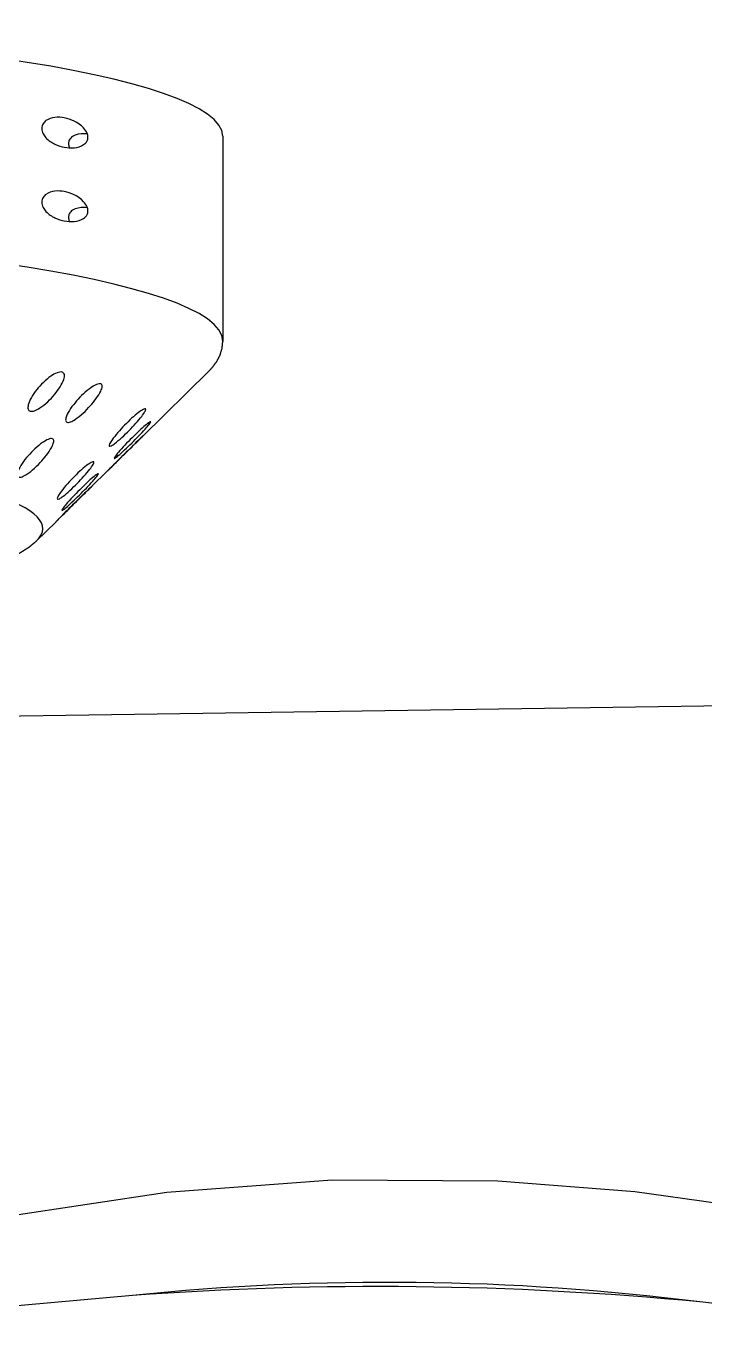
# Model space of a CAD drawing. Extents: x 398 to 509, y 623 to 780.
# Drawn here: x 443.813 to 445.5, y 698.402 to 701.673 of the extents above; entities that cross this region are included whole.
import ezdxf

# ---------------------------------------------------------------- set-up
doc = ezdxf.new("R2010")
doc.units = 0
doc.header["$MEASUREMENT"] = 0
for name, color, linetype in [('1', 4, 'Continuous'), ('2', 3, 'Continuous'), ('JET', 3, 'Continuous')]:
    doc.layers.add(name, color=color, linetype=linetype)

# ---------------------------------------------------------------- blocks, each defined once
blk = doc.blocks.new('SUCTION')
at = {"layer": '1'}
for p, q in [((-0.4728, -1.3603), (-0.4244, -1.408)), ((-0.3377, -1.4934), (-0.2956, -1.5349)), ((-0.2095, -1.6197), (-0.0445, -1.7824)), ((0.5395, -1.808), (0.0307, -1.8158))]:
    blk.add_line(p, q, dxfattribs=at)
for centre, major_axis, start_param, end_param in [((0.0017, 0.059), (-0.0289, 1.8748), 3.141593, 6.283185), ((0.5106, 0.0668), (-0.0289, 1.8748), 3.141593, 6.283185), ((-0.4641, 0.0518), (-0.022, 1.427), 2.994561, 6.430217)]:
    blk.add_ellipse(centre, major_axis=major_axis, ratio=0.145722, start_param=start_param, end_param=end_param, dxfattribs=at)
for points in [[(-0.6826, 0.2881), (-0.6831, 0.2145), (-0.6829, 0.1403), (-0.6822, 0.066), (-0.6809, -0.0084), (-0.679, -0.0826), (-0.6766, -0.1565), (-0.6736, -0.2298), (-0.67, -0.3023), (-0.6659, -0.3738), (-0.6613, -0.4441), (-0.6561, -0.513), (-0.6505, -0.5804), (-0.6443, -0.646), (-0.6377, -0.7097), (-0.6306, -0.7713), (-0.6231, -0.8306), (-0.6151, -0.8875), (-0.6068, -0.9418), (-0.598, -0.9934), (-0.5889, -1.0422), (-0.5794, -1.088), (-0.5696, -1.1307), (-0.5595, -1.1704), (-0.549, -1.2068), (-0.5381, -1.24), (-0.5268, -1.27), (-0.515, -1.2969), (-0.5024, -1.3208), (-0.4886, -1.3418), (-0.4728, -1.3603)], [(-0.0445, -1.7824), (-0.0324, -1.793), (-0.0189, -1.8022), (-0.0038, -1.8096), (0.0129, -1.8143), (0.0307, -1.8158)]]:
    blk.add_open_spline(points, degree=1, dxfattribs=at)
at = {"layer": '1', "color": 3}
for points, knots in [([(-0.2618, -1.3359), (-0.2559, -1.3409), (-0.2497, -1.3467), (-0.2382, -1.3587), (-0.2328, -1.365), (-0.2252, -1.3757), (-0.2221, -1.3808), (-0.2193, -1.3874), (-0.2186, -1.3895), (-0.218, -1.393), (-0.2181, -1.3946), (-0.2189, -1.397), (-0.2197, -1.3979), (-0.2219, -1.399), (-0.2233, -1.3993), (-0.2283, -1.399), (-0.2327, -1.3976), (-0.2424, -1.393), (-0.2486, -1.3893), (-0.2613, -1.3804), (-0.2677, -1.3753), (-0.2796, -1.365), (-0.2861, -1.3588), (-0.2979, -1.3462), (-0.3033, -1.3397), (-0.3101, -1.3298), (-0.3126, -1.3255), (-0.3156, -1.3181), (-0.316, -1.315), (-0.3146, -1.3108), (-0.3127, -1.3096), (-0.3071, -1.3094), (-0.3034, -1.3102), (-0.2943, -1.3137), (-0.2879, -1.3171), (-0.2747, -1.3256), (-0.2679, -1.3308), (-0.2618, -1.3359)], [0, 0, 0, 0, 0.023389, 0.023389, 0.0467779, 0.0467779, 0.0659746, 0.0659746, 0.0755729, 0.0755729, 0.0851712, 0.0851712, 0.0947696, 0.0947696, 0.1043679, 0.1043679, 0.1235645, 0.1235645, 0.1469535, 0.1469535, 0.1703425, 0.1703425, 0.1947513, 0.1947513, 0.2191601, 0.2191601, 0.2357472, 0.2357472, 0.2523342, 0.2523342, 0.2689213, 0.2689213, 0.2855084, 0.2855084, 0.3099172, 0.3099172, 0.334326, 0.334326, 0.334326, 0.334326]), ([(-0.0971, -1.3548), (-0.0912, -1.3594), (-0.0848, -1.365), (-0.0731, -1.3769), (-0.0676, -1.3833), (-0.0598, -1.3943), (-0.0566, -1.3998), (-0.0536, -1.4072), (-0.0529, -1.4096), (-0.0522, -1.4138), (-0.0523, -1.4157), (-0.053, -1.4188), (-0.0538, -1.4201), (-0.0559, -1.4221), (-0.0573, -1.4227), (-0.0623, -1.4237), (-0.0667, -1.423), (-0.0765, -1.4199), (-0.0827, -1.4169), (-0.0955, -1.4093), (-0.102, -1.4046), (-0.1141, -1.3949), (-0.1207, -1.3889), (-0.1328, -1.3763), (-0.1383, -1.3697), (-0.1454, -1.3591), (-0.1479, -1.3544), (-0.1511, -1.3461), (-0.1516, -1.3423), (-0.1503, -1.3368), (-0.1484, -1.3349), (-0.1428, -1.3332), (-0.1392, -1.3334), (-0.13, -1.3354), (-0.1236, -1.3381), (-0.1102, -1.3454), (-0.1033, -1.35), (-0.0971, -1.3548)], [0, 0, 0, 0, 0.0233552, 0.0233552, 0.0467103, 0.0467103, 0.0658795, 0.0658795, 0.0754641, 0.0754641, 0.0850487, 0.0850487, 0.0946332, 0.0946332, 0.1042178, 0.1042178, 0.123387, 0.123387, 0.1467421, 0.1467421, 0.1700973, 0.1700973, 0.1945396, 0.1945396, 0.2189818, 0.2189818, 0.2355966, 0.2355966, 0.2522113, 0.2522113, 0.2688261, 0.2688261, 0.2854408, 0.2854408, 0.3098831, 0.3098831, 0.3343253, 0.3343253, 0.3343253, 0.3343253]), ([(0.3489, -1.4753), (0.3473, -1.4753), (0.3456, -1.4751), (0.3425, -1.4744), (0.3411, -1.4739), (0.3356, -1.4714), (0.3323, -1.4679), (0.3209, -1.4515), (0.3204, -1.4329), (0.3244, -1.4095), (0.3267, -1.4014), (0.3339, -1.3855), (0.3387, -1.3777), (0.3485, -1.3684), (0.352, -1.3657), (0.3578, -1.3627), (0.3599, -1.3619), (0.3642, -1.3607), (0.3664, -1.3603), (0.371, -1.3603), (0.3731, -1.3606), (0.3771, -1.3616), (0.3789, -1.3624), (0.3839, -1.3653), (0.3865, -1.3678), (0.3934, -1.3768), (0.3957, -1.3846), (0.3978, -1.4003), (0.3973, -1.4084), (0.3933, -1.4318), (0.3861, -1.4505), (0.3683, -1.4674), (0.3637, -1.4709), (0.3572, -1.4737), (0.3556, -1.4742), (0.3522, -1.475), (0.3505, -1.4752), (0.3489, -1.4753)], [0, 0, 0, 0, 0.004866, 0.004866, 0.009732, 0.009732, 0.0279202, 0.0279202, 0.1064516, 0.1064516, 0.1420303, 0.1420303, 0.1776091, 0.1776091, 0.1914434, 0.1914434, 0.1983605, 0.1983605, 0.2052777, 0.2052777, 0.2121948, 0.2121948, 0.219112, 0.219112, 0.2329463, 0.2329463, 0.268525, 0.268525, 0.3041037, 0.3041037, 0.3826351, 0.3826351, 0.4008234, 0.4008234, 0.4056894, 0.4056894, 0.4105553, 0.4105553, 0.4105553, 0.4105553]), ([(0.532, -1.4724), (0.5304, -1.4725), (0.5287, -1.4723), (0.5257, -1.4716), (0.5243, -1.4711), (0.5187, -1.4685), (0.5155, -1.4651), (0.504, -1.4487), (0.5035, -1.4301), (0.5075, -1.4067), (0.5098, -1.3986), (0.517, -1.3827), (0.5219, -1.3748), (0.5317, -1.3656), (0.5351, -1.3629), (0.541, -1.3599), (0.543, -1.3591), (0.5473, -1.3579), (0.5496, -1.3575), (0.5541, -1.3574), (0.5563, -1.3577), (0.5602, -1.3588), (0.5621, -1.3596), (0.567, -1.3624), (0.5696, -1.365), (0.5765, -1.374), (0.5789, -1.3817), (0.5809, -1.3975), (0.5805, -1.4056), (0.5765, -1.429), (0.5692, -1.4476), (0.5515, -1.4645), (0.5469, -1.4681), (0.5403, -1.4709), (0.5387, -1.4714), (0.5354, -1.4722), (0.5336, -1.4724), (0.532, -1.4724)], [0, 0, 0, 0, 0.004866, 0.004866, 0.009732, 0.009732, 0.0279202, 0.0279202, 0.1064516, 0.1064516, 0.1420303, 0.1420303, 0.1776091, 0.1776091, 0.1914434, 0.1914434, 0.1983605, 0.1983605, 0.2052777, 0.2052777, 0.2121948, 0.2121948, 0.219112, 0.219112, 0.2329463, 0.2329463, 0.268525, 0.268525, 0.3041037, 0.3041037, 0.3826351, 0.3826351, 0.4008234, 0.4008234, 0.4056894, 0.4056894, 0.4105553, 0.4105553, 0.4105553, 0.4105553]), ([(-0.3442, -1.4655), (-0.3386, -1.4709), (-0.3327, -1.4768), (-0.3218, -1.4881), (-0.3169, -1.4935), (-0.3098, -1.5017), (-0.307, -1.5052), (-0.3045, -1.5089), (-0.304, -1.5098), (-0.3036, -1.5111), (-0.3037, -1.5114), (-0.3047, -1.5114), (-0.3055, -1.511), (-0.3077, -1.5097), (-0.3091, -1.5087), (-0.3141, -1.5049), (-0.3183, -1.5013), (-0.3277, -1.4931), (-0.3337, -1.4876), (-0.3457, -1.4763), (-0.3519, -1.4704), (-0.3632, -1.4593), (-0.3693, -1.4533), (-0.3803, -1.4418), (-0.3854, -1.4365), (-0.3917, -1.4293), (-0.3939, -1.4266), (-0.3965, -1.4228), (-0.3968, -1.4218), (-0.3952, -1.4218), (-0.3932, -1.4229), (-0.3877, -1.4268), (-0.3841, -1.4296), (-0.3753, -1.4369), (-0.3691, -1.4423), (-0.3564, -1.4538), (-0.35, -1.4599), (-0.3442, -1.4655)], [0, 0, 0, 0, 0.023389, 0.023389, 0.0467779, 0.0467779, 0.0659746, 0.0659746, 0.0755729, 0.0755729, 0.0851712, 0.0851712, 0.0947696, 0.0947696, 0.1043679, 0.1043679, 0.1235645, 0.1235645, 0.1469535, 0.1469535, 0.1703425, 0.1703425, 0.1947513, 0.1947513, 0.2191601, 0.2191601, 0.2357472, 0.2357472, 0.2523342, 0.2523342, 0.2689213, 0.2689213, 0.2855084, 0.2855084, 0.3099172, 0.3099172, 0.334326, 0.334326, 0.334326, 0.334326]), ([(-0.3156, -1.4478), (-0.3099, -1.4531), (-0.3039, -1.4591), (-0.2928, -1.4708), (-0.2877, -1.4766), (-0.2805, -1.4858), (-0.2776, -1.4899), (-0.275, -1.4946), (-0.2745, -1.496), (-0.274, -1.4981), (-0.2741, -1.4988), (-0.275, -1.4996), (-0.2758, -1.4997), (-0.2781, -1.4991), (-0.2795, -1.4985), (-0.2845, -1.4959), (-0.2888, -1.493), (-0.2983, -1.4859), (-0.3044, -1.4809), (-0.3167, -1.4702), (-0.3229, -1.4645), (-0.3344, -1.4535), (-0.3406, -1.4473), (-0.352, -1.4352), (-0.3571, -1.4294), (-0.3636, -1.4212), (-0.3659, -1.4179), (-0.3686, -1.4128), (-0.3689, -1.411), (-0.3673, -1.4096), (-0.3654, -1.41), (-0.3598, -1.4125), (-0.3562, -1.4147), (-0.3472, -1.4208), (-0.3409, -1.4256), (-0.3281, -1.4363), (-0.3215, -1.4422), (-0.3156, -1.4478)], [0, 0, 0, 0, 0.023389, 0.023389, 0.0467779, 0.0467779, 0.0659746, 0.0659746, 0.0755729, 0.0755729, 0.0851712, 0.0851712, 0.0947696, 0.0947696, 0.1043679, 0.1043679, 0.1235645, 0.1235645, 0.1469535, 0.1469535, 0.1703425, 0.1703425, 0.1947513, 0.1947513, 0.2191601, 0.2191601, 0.2357472, 0.2357472, 0.2523342, 0.2523342, 0.2689213, 0.2689213, 0.2855084, 0.2855084, 0.3099172, 0.3099172, 0.334326, 0.334326, 0.334326, 0.334326]), ([(-0.1235, -1.4544), (-0.1176, -1.4594), (-0.1114, -1.4651), (-0.0999, -1.4772), (-0.0946, -1.4835), (-0.0869, -1.4941), (-0.0838, -1.4992), (-0.081, -1.5058), (-0.0804, -1.5079), (-0.0798, -1.5114), (-0.0799, -1.513), (-0.0807, -1.5154), (-0.0814, -1.5163), (-0.0836, -1.5174), (-0.0851, -1.5176), (-0.0901, -1.5174), (-0.0944, -1.516), (-0.1041, -1.5114), (-0.1103, -1.5077), (-0.123, -1.4989), (-0.1294, -1.4938), (-0.1413, -1.4834), (-0.1478, -1.4773), (-0.1596, -1.4647), (-0.165, -1.4582), (-0.1719, -1.4482), (-0.1744, -1.4439), (-0.1773, -1.4365), (-0.1778, -1.4334), (-0.1763, -1.4292), (-0.1744, -1.428), (-0.1688, -1.4278), (-0.1652, -1.4286), (-0.156, -1.4321), (-0.1496, -1.4355), (-0.1364, -1.4441), (-0.1296, -1.4492), (-0.1235, -1.4544)], [0, 0, 0, 0, 0.0233552, 0.0233552, 0.0467103, 0.0467103, 0.0658795, 0.0658795, 0.0754641, 0.0754641, 0.0850487, 0.0850487, 0.0946332, 0.0946332, 0.1042178, 0.1042178, 0.123387, 0.123387, 0.1467421, 0.1467421, 0.1700973, 0.1700973, 0.1945396, 0.1945396, 0.2189818, 0.2189818, 0.2355966, 0.2355966, 0.2522113, 0.2522113, 0.2688261, 0.2688261, 0.2854408, 0.2854408, 0.3098831, 0.3098831, 0.3343253, 0.3343253, 0.3343253, 0.3343253]), ([(0.3569, -1.4738), (0.3571, -1.4711), (0.3572, -1.4684), (0.3571, -1.4557), (0.3558, -1.4456), (0.3479, -1.4341), (0.3449, -1.4308), (0.3396, -1.4284), (0.3383, -1.428), (0.3355, -1.4274), (0.3339, -1.4272), (0.331, -1.4273), (0.3293, -1.4275), (0.3262, -1.4282), (0.3247, -1.4287), (0.3229, -1.4294), (0.3224, -1.4296), (0.3218, -1.4299)], [0.2314886, 0.2314886, 0.2314886, 0.2314886, 0.2462753, 0.2462753, 0.3013362, 0.3013362, 0.3192112, 0.3192112, 0.3237406, 0.3237406, 0.32827, 0.32827, 0.3327995, 0.3327995, 0.3373289, 0.3373289, 0.3392668, 0.3392668, 0.3392668, 0.3392668]), ([(0.54, -1.4709), (0.5402, -1.4683), (0.5403, -1.4656), (0.5402, -1.4529), (0.5389, -1.4428), (0.531, -1.4312), (0.5281, -1.428), (0.5228, -1.4256), (0.5215, -1.4251), (0.5186, -1.4245), (0.5171, -1.4244), (0.5141, -1.4244), (0.5125, -1.4246), (0.5094, -1.4253), (0.5079, -1.4258), (0.506, -1.4266), (0.5055, -1.4268), (0.505, -1.4271)], [0.2314886, 0.2314886, 0.2314886, 0.2314886, 0.2462753, 0.2462753, 0.3013362, 0.3013362, 0.3192112, 0.3192112, 0.3237406, 0.3237406, 0.32827, 0.32827, 0.3327995, 0.3327995, 0.3373289, 0.3373289, 0.3392668, 0.3392668, 0.3392668, 0.3392668]), ([(-0.1819, -1.5748), (-0.1762, -1.5802), (-0.1702, -1.5861), (-0.1592, -1.5979), (-0.1541, -1.6037), (-0.1469, -1.6128), (-0.144, -1.6169), (-0.1414, -1.6216), (-0.1409, -1.623), (-0.1404, -1.6251), (-0.1405, -1.6258), (-0.1414, -1.6266), (-0.1422, -1.6267), (-0.1445, -1.6261), (-0.1459, -1.6255), (-0.1509, -1.6229), (-0.1552, -1.62), (-0.1647, -1.6129), (-0.1707, -1.608), (-0.183, -1.5973), (-0.1893, -1.5916), (-0.2008, -1.5806), (-0.207, -1.5743), (-0.2183, -1.5623), (-0.2235, -1.5565), (-0.23, -1.5482), (-0.2323, -1.5449), (-0.235, -1.5398), (-0.2353, -1.538), (-0.2337, -1.5366), (-0.2318, -1.537), (-0.2262, -1.5395), (-0.2226, -1.5417), (-0.2136, -1.5478), (-0.2073, -1.5527), (-0.1944, -1.5634), (-0.1878, -1.5693), (-0.1819, -1.5748)], [0, 0, 0, 0, 0.0233552, 0.0233552, 0.0467103, 0.0467103, 0.0658795, 0.0658795, 0.0754641, 0.0754641, 0.0850487, 0.0850487, 0.0946332, 0.0946332, 0.1042178, 0.1042178, 0.123387, 0.123387, 0.1467421, 0.1467421, 0.1700973, 0.1700973, 0.1945396, 0.1945396, 0.2189818, 0.2189818, 0.2355966, 0.2355966, 0.2522113, 0.2522113, 0.2688261, 0.2688261, 0.2854408, 0.2854408, 0.3098831, 0.3098831, 0.3343253, 0.3343253, 0.3343253, 0.3343253]), ([(-0.213, -1.5936), (-0.2074, -1.599), (-0.2015, -1.6049), (-0.1907, -1.6162), (-0.1857, -1.6216), (-0.1787, -1.6297), (-0.1759, -1.6332), (-0.1734, -1.6368), (-0.1728, -1.6378), (-0.1724, -1.6391), (-0.1726, -1.6394), (-0.1735, -1.6394), (-0.1743, -1.639), (-0.1765, -1.6377), (-0.178, -1.6367), (-0.1829, -1.6329), (-0.1871, -1.6293), (-0.1965, -1.6211), (-0.2025, -1.6157), (-0.2146, -1.6044), (-0.2207, -1.5985), (-0.232, -1.5874), (-0.2381, -1.5813), (-0.2492, -1.5699), (-0.2542, -1.5645), (-0.2605, -1.5573), (-0.2628, -1.5546), (-0.2654, -1.5508), (-0.2657, -1.5498), (-0.264, -1.5498), (-0.2621, -1.5509), (-0.2565, -1.5548), (-0.253, -1.5576), (-0.2441, -1.565), (-0.2379, -1.5704), (-0.2252, -1.5819), (-0.2188, -1.588), (-0.213, -1.5936)], [0, 0, 0, 0, 0.0233552, 0.0233552, 0.0467103, 0.0467103, 0.0658795, 0.0658795, 0.0754641, 0.0754641, 0.0850487, 0.0850487, 0.0946332, 0.0946332, 0.1042178, 0.1042178, 0.123387, 0.123387, 0.1467421, 0.1467421, 0.1700973, 0.1700973, 0.1945396, 0.1945396, 0.2189818, 0.2189818, 0.2355966, 0.2355966, 0.2522113, 0.2522113, 0.2688261, 0.2688261, 0.2854408, 0.2854408, 0.3098831, 0.3098831, 0.3343253, 0.3343253, 0.3343253, 0.3343253])]:
    blk.add_open_spline(points, degree=3, knots=knots, dxfattribs=at)
at = {"layer": '1'}
for points, knots in [([(-0.3732, -1.4573), (-0.3677, -1.4627), (-0.362, -1.4684), (-0.3513, -1.479), (-0.3465, -1.4839), (-0.3396, -1.4909), (-0.3369, -1.4938), (-0.3345, -1.4963), (-0.3339, -1.4969), (-0.3336, -1.4973), (-0.3337, -1.4972), (-0.3346, -1.4964), (-0.3354, -1.4956), (-0.3376, -1.4934), (-0.3391, -1.492), (-0.3439, -1.4872), (-0.3481, -1.483), (-0.3574, -1.4738), (-0.3632, -1.468), (-0.3751, -1.4562), (-0.3811, -1.4502), (-0.3922, -1.4393), (-0.3982, -1.4335), (-0.409, -1.4229), (-0.4139, -1.4181), (-0.4201, -1.4121), (-0.4223, -1.41), (-0.4248, -1.4076), (-0.425, -1.4073), (-0.4234, -1.4088), (-0.4215, -1.4106), (-0.416, -1.4158), (-0.4125, -1.4192), (-0.4038, -1.4275), (-0.3977, -1.4334), (-0.3853, -1.4455), (-0.3789, -1.4517), (-0.3732, -1.4573)], [0, 0, 0, 0, 0.023389, 0.023389, 0.0467779, 0.0467779, 0.0659746, 0.0659746, 0.0755729, 0.0755729, 0.0851712, 0.0851712, 0.0947696, 0.0947696, 0.1043679, 0.1043679, 0.1235645, 0.1235645, 0.1469535, 0.1469535, 0.1703425, 0.1703425, 0.1947513, 0.1947513, 0.2191601, 0.2191601, 0.2357472, 0.2357472, 0.2523342, 0.2523342, 0.2689213, 0.2689213, 0.2855084, 0.2855084, 0.3099172, 0.3099172, 0.334326, 0.334326, 0.334326, 0.334326]), ([(-0.2445, -1.5842), (-0.2391, -1.5896), (-0.2333, -1.5953), (-0.2227, -1.6059), (-0.2178, -1.6108), (-0.211, -1.6177), (-0.2082, -1.6206), (-0.2058, -1.6231), (-0.2053, -1.6237), (-0.2049, -1.6241), (-0.2051, -1.624), (-0.206, -1.6231), (-0.2068, -1.6224), (-0.209, -1.6202), (-0.2104, -1.6188), (-0.2153, -1.614), (-0.2195, -1.6098), (-0.2287, -1.6006), (-0.2345, -1.5948), (-0.2464, -1.5831), (-0.2524, -1.5771), (-0.2635, -1.5662), (-0.2695, -1.5603), (-0.2803, -1.5497), (-0.2852, -1.5449), (-0.2914, -1.5389), (-0.2936, -1.5368), (-0.2961, -1.5344), (-0.2964, -1.5341), (-0.2948, -1.5356), (-0.2928, -1.5374), (-0.2874, -1.5426), (-0.2838, -1.546), (-0.2751, -1.5544), (-0.269, -1.5602), (-0.2566, -1.5723), (-0.2502, -1.5786), (-0.2445, -1.5842)], [0, 0, 0, 0, 0.0233552, 0.0233552, 0.0467103, 0.0467103, 0.0658795, 0.0658795, 0.0754641, 0.0754641, 0.0850487, 0.0850487, 0.0946332, 0.0946332, 0.1042178, 0.1042178, 0.123387, 0.123387, 0.1467421, 0.1467421, 0.1700973, 0.1700973, 0.1945396, 0.1945396, 0.2189818, 0.2189818, 0.2355966, 0.2355966, 0.2522113, 0.2522113, 0.2688261, 0.2688261, 0.2854408, 0.2854408, 0.3098831, 0.3098831, 0.3343253, 0.3343253, 0.3343253, 0.3343253])]:
    blk.add_open_spline(points, degree=3, knots=knots, dxfattribs=at)
blk = doc.blocks.new('2018 PRISM')
at = {"layer": '1', "linetype": 'Continuous', "lineweight": 25, "flags": 128}
blk.add_lwpolyline([(57.4571, 56.4425), (53.4348, 56.3789), (49.4122, 56.3152), (44.9344, 56.2494), (42.6956, 56.2126), (40.4569, 56.1657)], dxfattribs=at)
at = {"layer": '2', "linetype": 'Continuous', "lineweight": 25, "flags": 128}
for points in [[(44.4408, 54.8037), (44.6156, 54.8685), (44.7956, 54.9219), (45.1859, 55.0112), (45.5824, 55.0708), (45.9937, 55.1014), (46.4062, 55.0991), (46.7465, 55.0723), (47.0842, 55.0249), (47.4237, 54.9567), (47.7577, 54.8667)], [(45.4968, 54.8141), (45.0993, 54.7788), (44.7717, 54.744), (44.6077, 54.7272), (44.4432, 54.718)], [(47.7577, 54.6969), (47.3845, 54.7446), (46.9079, 54.7982)]]:
    blk.add_lwpolyline(points, dxfattribs=at)
at = {"layer": '2', "linetype": 'Continuous', "lineweight": 25}
for centre, radius, start, end in [((46.1327, 48.6355), 6.2113, 82.83019, 95.87628), ((46.1075, 46.385), 8.4513, 84.56532, 94.14404)]:
    blk.add_arc(centre, radius, start, end, dxfattribs=at)
at = {"layer": 'JET', "rotation": 89.11601668126781}
blk.add_blockref('SUCTION', (43.9058, 57.183), dxfattribs=at)

msp = doc.modelspace()

# ---------------------------------------------------------------- block references
at = {"layer": '1'}
msp.add_blockref('2018 PRISM', (398.5801, 643.7055), dxfattribs=at)

doc.saveas('drawing.dxf')
